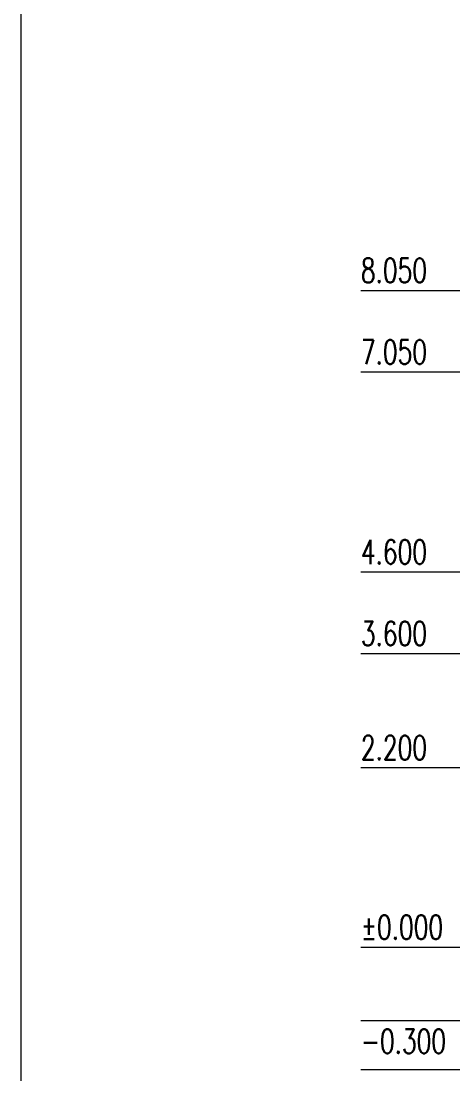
# Model space of a CAD drawing. Extents: x 577108 to 1042908, y 41950 to 81950.
# Drawn here: x 715908 to 721202, y 49045 to 61950 of the extents above; entities that cross this region are included whole.
import ezdxf

# ---------------------------------------------------------------- set-up
doc = ezdxf.new("R2010")
doc.units = 0
doc.header["$LTSCALE"] = 1000
doc.header["$MEASUREMENT"] = 0
for name, color, linetype, lineweight in [('DIM_ELEV', 3, 'CONTINUOUS', 15), ('LM-S', 8, 'CONTINUOUS', 5), ('PUB_TEXT', 7, 'CONTINUOUS', 20)]:
    doc.layers.add(name, color=color, linetype=linetype, lineweight=lineweight)
doc.styles.add('_TCH_DIM', font='SIMPLEX', dxfattribs={"bigfont": 'GBCBIG'})

msp = doc.modelspace()

# ---------------------------------------------------------------- linework, layer by layer
at = {"layer": 'DIM_ELEV'}
for p, q in [((721873.0894, 58645.1748), (720073.0894, 58645.1748)), ((721873.0894, 57645.1748), (720073.0894, 57645.1748)), ((721873.0894, 55195.1748), (720073.0894, 55195.1748)), ((721873.0894, 54195.1748), (720073.0894, 54195.1748)), ((721873.0894, 52795.1748), (720073.0894, 52795.1748)), ((721873.0894, 50595.1748), (720073.0894, 50595.1748)), ((721873.0894, 49695.1748), (720073.0894, 49695.1748)), ((721873.0894, 49095.1748), (720073.0894, 49095.1748))]:
    msp.add_line(p, q, dxfattribs=at)
at = {"layer": 'LM-S'}
msp.add_lwpolyline([(715908.4301, 81950.2272), (765308.4301, 81950.2272), (765308.4301, 41950.2272), (715908.4301, 41950.2272)], close=True, dxfattribs=at)

# ---------------------------------------------------------------- texts
at = {"layer": 'PUB_TEXT', "style": '_TCH_DIM', "width": 0.705882}
for s, p in [('8.050', (720073.0894, 58745.1748)), ('7.050', (720073.0894, 57745.1748)), ('4.600', (720073.0894, 55295.1748)), ('3.600', (720073.0894, 54295.1748)), ('2.200', (720073.0894, 52895.1748)), ('%%P0.000', (720073.0894, 50695.1748)), ('-0.300', (720073.0894, 49297.6748))]:
    msp.add_text(s, height=297.5, dxfattribs=at).set_placement(p)

doc.saveas('drawing.dxf')
